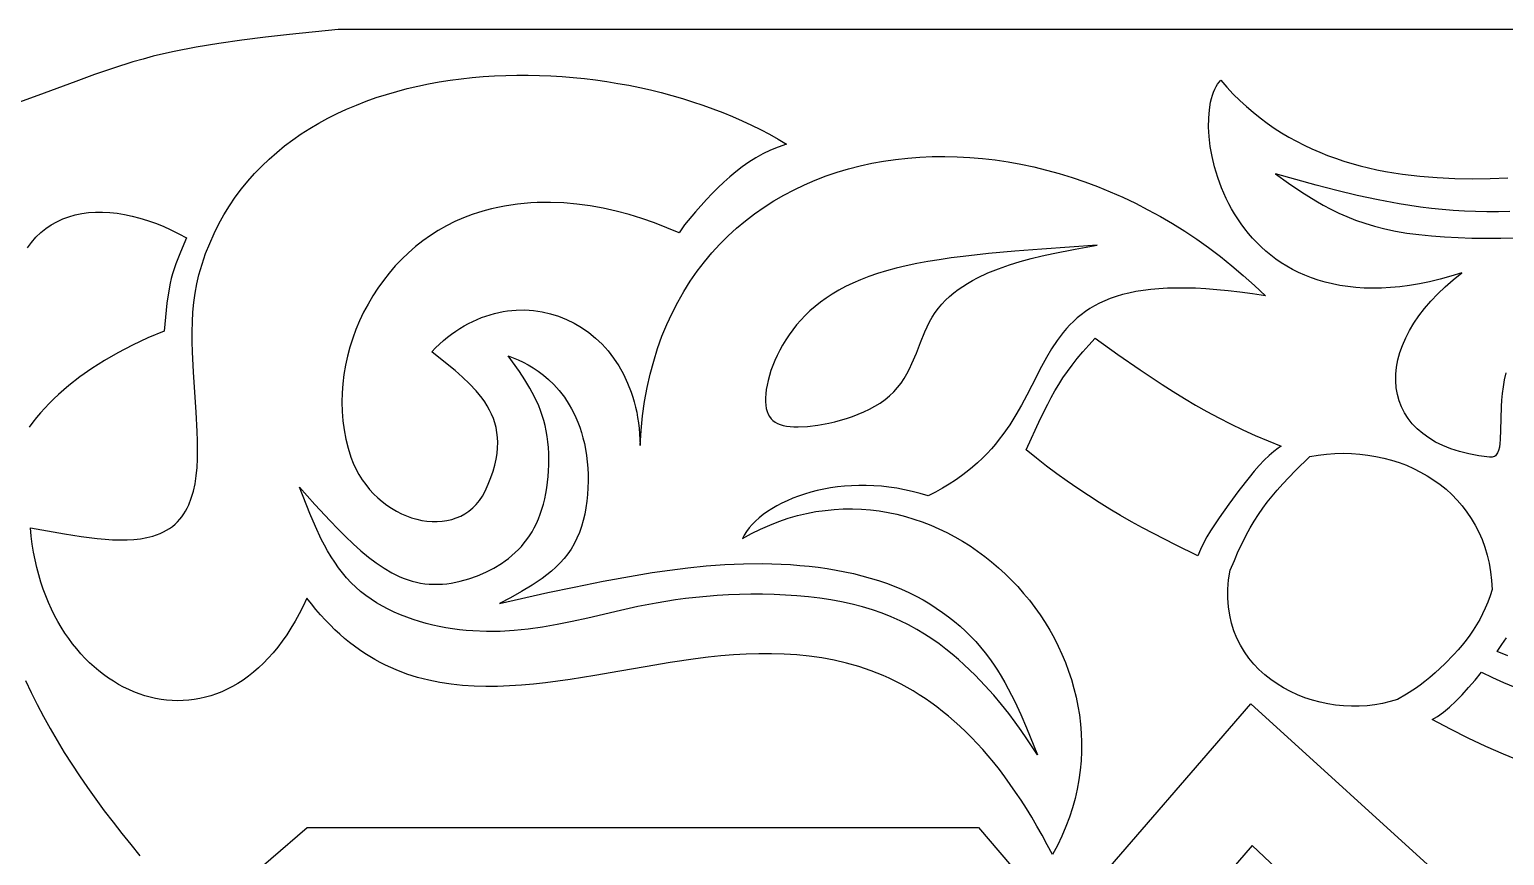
# Model space of a CAD drawing. Extents: x 1205 to 1306, y 664 to 686.
# Drawn here: x 1220.69 to 1237.46, y 676.4 to 685.79 of the extents above; entities that cross this region are included whole.
import ezdxf

# ---------------------------------------------------------------- set-up
doc = ezdxf.new("R2010")
doc.units = 0
doc.layers.add('LAYER_1', color=18, linetype='CONTINUOUS')

msp = doc.modelspace()

# ---------------------------------------------------------------- linework, layer by layer
at = {"layer": 'LAYER_1'}
for points in [[(1255.77, 685.791), (1224.203, 685.791), (1223.65, 685.734), (1223.377, 685.704), (1223.108, 685.67), (1222.845, 685.632), (1222.588, 685.59), (1222.339, 685.541), (1222.218, 685.514), (1222.099, 685.486), (1221.984, 685.455), (1221.87, 685.423), (1221.649, 685.353), (1221.433, 685.279), (1221.22, 685.201), (1220.79, 685.04), (1220.568, 684.96)], [(1237.475, 681.885), (1237.457, 681.806), (1237.444, 681.728), (1237.435, 681.651), (1237.428, 681.575), (1237.423, 681.502), (1237.419, 681.364), (1237.417, 681.238), (1237.413, 681.13), (1237.409, 681.083), (1237.403, 681.041), (1237.394, 681.005), (1237.382, 680.976), (1237.366, 680.953), (1237.357, 680.944), (1237.346, 680.937), (1237.334, 680.932), (1237.321, 680.928), (1237.306, 680.927), (1237.29, 680.928), (1237.169, 680.943), (1237.056, 680.964), (1236.951, 680.991), (1236.852, 681.022), (1236.761, 681.059), (1236.677, 681.1), (1236.6, 681.146), (1236.531, 681.196), (1236.468, 681.25), (1236.413, 681.307), (1236.365, 681.368), (1236.324, 681.433), (1236.29, 681.5), (1236.263, 681.57), (1236.243, 681.642), (1236.231, 681.717), (1236.225, 681.794), (1236.226, 681.872), (1236.235, 681.952), (1236.25, 682.034), (1236.273, 682.116), (1236.302, 682.199), (1236.338, 682.283), (1236.382, 682.367), (1236.432, 682.451), (1236.489, 682.535), (1236.553, 682.619), (1236.624, 682.702), (1236.702, 682.784), (1236.786, 682.865), (1236.878, 682.944), (1236.976, 683.022), (1236.85, 682.984), (1236.728, 682.951), (1236.609, 682.923), (1236.493, 682.899), (1236.381, 682.88), (1236.271, 682.866), (1236.165, 682.856), (1236.061, 682.85), (1235.961, 682.849), (1235.864, 682.851), (1235.77, 682.857), (1235.679, 682.867), (1235.59, 682.88), (1235.505, 682.897), (1235.423, 682.917), (1235.343, 682.94), (1235.266, 682.967), (1235.192, 682.996), (1235.121, 683.028), (1235.052, 683.062), (1234.986, 683.1), (1234.923, 683.139), (1234.862, 683.181), (1234.804, 683.225), (1234.749, 683.271), (1234.696, 683.319), (1234.645, 683.368), (1234.597, 683.419), (1234.552, 683.472), (1234.508, 683.526), (1234.468, 683.581), (1234.429, 683.637), (1234.393, 683.694), (1234.359, 683.752), (1234.327, 683.81), (1234.298, 683.87), (1234.27, 683.929), (1234.245, 683.989), (1234.201, 684.109), (1234.165, 684.228), (1234.137, 684.347), (1234.116, 684.462), (1234.103, 684.574), (1234.098, 684.681), (1234.099, 684.783), (1234.106, 684.878), (1234.12, 684.965), (1234.13, 685.005), (1234.141, 685.043), (1234.153, 685.078), (1234.167, 685.111), (1234.182, 685.141), (1234.198, 685.169), (1234.216, 685.193), (1234.235, 685.214), (1234.306, 685.134), (1234.378, 685.057), (1234.451, 684.984), (1234.527, 684.915), (1234.604, 684.849), (1234.682, 684.786), (1234.763, 684.727), (1234.844, 684.67), (1234.927, 684.617), (1235.011, 684.567), (1235.097, 684.52), (1235.183, 684.475), (1235.271, 684.434), (1235.36, 684.395), (1235.45, 684.359), (1235.541, 684.326), (1235.634, 684.295), (1235.727, 684.267), (1235.82, 684.241), (1235.915, 684.218), (1236.011, 684.196), (1236.107, 684.177), (1236.204, 684.16), (1236.301, 684.146), (1236.497, 684.122), (1236.696, 684.106), (1236.895, 684.096), (1237.096, 684.094), (1237.297, 684.096), (1237.499, 684.105)], [(1237.521, 683.72), (1237.391, 683.718), (1237.261, 683.719), (1237.133, 683.722), (1237.006, 683.726), (1236.879, 683.734), (1236.754, 683.744), (1236.63, 683.756), (1236.507, 683.771), (1236.385, 683.789), (1236.264, 683.808), (1236.025, 683.853), (1235.788, 683.904), (1235.554, 683.961), (1235.321, 684.021), (1234.859, 684.149), (1235.006, 684.044), (1235.157, 683.94), (1235.235, 683.89), (1235.316, 683.841), (1235.399, 683.794), (1235.485, 683.748), (1235.576, 683.704), (1235.67, 683.663), (1235.769, 683.624), (1235.873, 683.588), (1235.983, 683.555), (1236.099, 683.525), (1236.221, 683.499), (1236.35, 683.476), (1236.486, 683.458), (1236.63, 683.443), (1236.779, 683.432), (1236.933, 683.424), (1237.091, 683.419), (1237.253, 683.418), (1237.418, 683.418), (1237.584, 683.421)], [(1220.669, 683.307), (1220.716, 683.37), (1220.767, 683.428), (1220.821, 683.481), (1220.879, 683.527), (1220.94, 683.569), (1221.004, 683.605), (1221.071, 683.636), (1221.141, 683.661), (1221.213, 683.682), (1221.288, 683.697), (1221.365, 683.708), (1221.444, 683.713), (1221.524, 683.714), (1221.606, 683.71), (1221.69, 683.701), (1221.775, 683.687), (1221.861, 683.669), (1221.948, 683.647), (1222.036, 683.62), (1222.124, 683.588), (1222.213, 683.553), (1222.302, 683.513), (1222.391, 683.469), (1222.479, 683.421), (1222.409, 683.26), (1222.357, 683.128), (1222.319, 683.013), (1222.304, 682.959), (1222.292, 682.906), (1222.272, 682.798), (1222.256, 682.677), (1222.223, 682.362), (1222.038, 682.283), (1221.863, 682.201), (1221.699, 682.115), (1221.545, 682.026), (1221.401, 681.935), (1221.266, 681.84), (1221.141, 681.742), (1221.082, 681.692), (1221.025, 681.641), (1220.97, 681.59), (1220.918, 681.538), (1220.867, 681.486), (1220.82, 681.432), (1220.774, 681.378), (1220.73, 681.324), (1220.689, 681.269)], [(1237.377, 678.717), (1237.432, 678.797), (1237.483, 678.875)], [(1237.5, 678.668), (1237.377, 678.717)], [(1237.644, 677.471), (1237.448, 677.55), (1237.25, 677.636), (1237.049, 677.731), (1236.846, 677.833), (1236.64, 677.943), (1236.701, 677.98), (1236.766, 678.027), (1236.835, 678.085), (1236.906, 678.152), (1236.979, 678.226), (1237.053, 678.307), (1237.128, 678.393), (1237.201, 678.482), (1237.325, 678.424), (1237.451, 678.367), (1237.578, 678.313)], [(1220.649, 678.387), (1220.713, 678.251), (1220.78, 678.114), (1220.852, 677.978), (1220.928, 677.842), (1221.007, 677.706), (1221.089, 677.571), (1221.174, 677.436), (1221.263, 677.303), (1221.354, 677.17), (1221.448, 677.038), (1221.544, 676.907), (1221.643, 676.777), (1221.743, 676.649), (1221.845, 676.522), (1221.949, 676.396)]]:
    msp.add_lwpolyline(points, dxfattribs=at)
for points in [[(1228.797, 680.001), (1228.901, 680.058), (1229.004, 680.11), (1229.109, 680.156), (1229.213, 680.197), (1229.318, 680.233), (1229.423, 680.263), (1229.527, 680.288), (1229.632, 680.308), (1229.737, 680.323), (1229.841, 680.334), (1229.944, 680.339), (1230.048, 680.34), (1230.15, 680.336), (1230.252, 680.328), (1230.353, 680.316), (1230.453, 680.299), (1230.553, 680.278), (1230.651, 680.253), (1230.748, 680.224), (1230.843, 680.191), (1230.938, 680.154), (1231.031, 680.114), (1231.122, 680.07), (1231.212, 680.022), (1231.299, 679.972), (1231.385, 679.918), (1231.469, 679.86), (1231.552, 679.8), (1231.631, 679.737), (1231.709, 679.671), (1231.784, 679.602), (1231.857, 679.53), (1231.927, 679.456), (1231.995, 679.379), (1232.06, 679.3), (1232.122, 679.218), (1232.181, 679.135), (1232.238, 679.049), (1232.291, 678.961), (1232.341, 678.872), (1232.387, 678.78), (1232.43, 678.687), (1232.47, 678.592), (1232.506, 678.496), (1232.538, 678.398), (1232.567, 678.299), (1232.592, 678.199), (1232.612, 678.098), (1232.629, 677.996), (1232.641, 677.893), (1232.65, 677.789), (1232.653, 677.684), (1232.653, 677.579), (1232.647, 677.473), (1232.638, 677.367), (1232.623, 677.26), (1232.603, 677.153), (1232.579, 677.046), (1232.549, 676.939), (1232.515, 676.833), (1232.475, 676.726), (1232.43, 676.619), (1232.379, 676.513), (1232.323, 676.408), (1232.264, 676.52), (1232.206, 676.628), (1232.146, 676.733), (1232.086, 676.834), (1232.026, 676.933), (1231.966, 677.027), (1231.904, 677.119), (1231.843, 677.207), (1231.781, 677.293), (1231.719, 677.375), (1231.656, 677.454), (1231.593, 677.53), (1231.529, 677.603), (1231.465, 677.673), (1231.401, 677.741), (1231.336, 677.805), (1231.271, 677.867), (1231.206, 677.926), (1231.14, 677.983), (1231.074, 678.037), (1231.008, 678.088), (1230.941, 678.137), (1230.874, 678.183), (1230.807, 678.227), (1230.74, 678.269), (1230.672, 678.309), (1230.604, 678.346), (1230.536, 678.381), (1230.467, 678.413), (1230.399, 678.444), (1230.26, 678.499), (1230.121, 678.547), (1229.981, 678.587), (1229.841, 678.619), (1229.7, 678.646), (1229.558, 678.666), (1229.415, 678.68), (1229.273, 678.689), (1229.129, 678.693), (1228.986, 678.693), (1228.842, 678.688), (1228.698, 678.679), (1228.554, 678.667), (1228.41, 678.652), (1228.266, 678.634), (1227.978, 678.592), (1227.691, 678.545), (1227.405, 678.495), (1227.121, 678.446), (1226.839, 678.401), (1226.7, 678.381), (1226.561, 678.363), (1226.423, 678.347), (1226.286, 678.335), (1226.15, 678.326), (1226.015, 678.321), (1225.881, 678.32), (1225.748, 678.323), (1225.617, 678.332), (1225.487, 678.345), (1225.359, 678.365), (1225.232, 678.391), (1225.106, 678.423), (1224.982, 678.462), (1224.86, 678.509), (1224.739, 678.563), (1224.68, 678.594), (1224.621, 678.626), (1224.562, 678.661), (1224.504, 678.697), (1224.446, 678.736), (1224.389, 678.777), (1224.332, 678.821), (1224.276, 678.867), (1224.22, 678.915), (1224.165, 678.966), (1224.111, 679.02), (1224.057, 679.076), (1224.003, 679.134), (1223.95, 679.195), (1223.898, 679.26), (1223.846, 679.326), (1223.804, 679.234), (1223.759, 679.146), (1223.713, 679.062), (1223.666, 678.982), (1223.617, 678.906), (1223.567, 678.834), (1223.515, 678.766), (1223.462, 678.701), (1223.408, 678.641), (1223.353, 678.584), (1223.297, 678.531), (1223.24, 678.481), (1223.182, 678.436), (1223.123, 678.393), (1223.063, 678.355), (1223.003, 678.32), (1222.942, 678.289), (1222.881, 678.261), (1222.819, 678.236), (1222.756, 678.215), (1222.694, 678.197), (1222.631, 678.183), (1222.567, 678.172), (1222.504, 678.164), (1222.441, 678.16), (1222.378, 678.158), (1222.315, 678.16), (1222.252, 678.165), (1222.189, 678.173), (1222.126, 678.184), (1222.064, 678.198), (1222.003, 678.215), (1221.942, 678.235), (1221.881, 678.258), (1221.822, 678.284), (1221.763, 678.313), (1221.705, 678.344), (1221.647, 678.379), (1221.591, 678.416), (1221.536, 678.455), (1221.481, 678.498), (1221.428, 678.543), (1221.377, 678.59), (1221.326, 678.64), (1221.277, 678.693), (1221.23, 678.748), (1221.184, 678.806), (1221.139, 678.866), (1221.096, 678.928), (1221.055, 678.993), (1221.016, 679.06), (1220.979, 679.129), (1220.943, 679.201), (1220.91, 679.274), (1220.879, 679.35), (1220.85, 679.428), (1220.823, 679.508), (1220.799, 679.59), (1220.777, 679.674), (1220.757, 679.761), (1220.74, 679.849), (1220.725, 679.939), (1220.714, 680.031), (1220.705, 680.124), (1221.092, 680.054), (1221.281, 680.024), (1221.463, 680.002), (1221.552, 679.994), (1221.638, 679.989), (1221.722, 679.987), (1221.803, 679.988), (1221.881, 679.992), (1221.955, 680), (1222.027, 680.013), (1222.094, 680.03), (1222.137, 680.044), (1222.178, 680.06), (1222.216, 680.077), (1222.252, 680.097), (1222.286, 680.118), (1222.318, 680.141), (1222.348, 680.166), (1222.376, 680.193), (1222.401, 680.221), (1222.425, 680.251), (1222.448, 680.282), (1222.468, 680.315), (1222.487, 680.349), (1222.504, 680.385), (1222.533, 680.46), (1222.557, 680.541), (1222.575, 680.626), (1222.589, 680.716), (1222.598, 680.81), (1222.603, 680.907), (1222.605, 681.008), (1222.604, 681.112), (1222.601, 681.219), (1222.589, 681.439), (1222.573, 681.665), (1222.558, 681.895), (1222.546, 682.125), (1222.543, 682.24), (1222.542, 682.354), (1222.545, 682.467), (1222.551, 682.578), (1222.56, 682.687), (1222.575, 682.794), (1222.594, 682.898), (1222.618, 683), (1222.655, 683.123), (1222.696, 683.243), (1222.742, 683.359), (1222.792, 683.472), (1222.846, 683.58), (1222.904, 683.685), (1222.966, 683.786), (1223.032, 683.884), (1223.102, 683.978), (1223.176, 684.068), (1223.253, 684.155), (1223.333, 684.238), (1223.417, 684.318), (1223.504, 684.394), (1223.594, 684.467), (1223.687, 684.537), (1223.782, 684.603), (1223.881, 684.666), (1223.982, 684.726), (1224.085, 684.782), (1224.191, 684.835), (1224.299, 684.885), (1224.409, 684.932), (1224.521, 684.975), (1224.635, 685.016), (1224.751, 685.053), (1224.868, 685.087), (1224.987, 685.119), (1225.107, 685.147), (1225.229, 685.172), (1225.352, 685.194), (1225.476, 685.214), (1225.6, 685.231), (1225.726, 685.244), (1225.852, 685.255), (1225.979, 685.263), (1226.107, 685.269), (1226.234, 685.272), (1226.362, 685.272), (1226.491, 685.269), (1226.619, 685.264), (1226.747, 685.256), (1226.875, 685.245), (1227.002, 685.232), (1227.129, 685.217), (1227.255, 685.199), (1227.381, 685.178), (1227.506, 685.156), (1227.63, 685.13), (1227.753, 685.103), (1227.875, 685.073), (1227.995, 685.041), (1228.115, 685.006), (1228.232, 684.97), (1228.348, 684.931), (1228.463, 684.89), (1228.575, 684.846), (1228.685, 684.801), (1228.794, 684.754), (1228.9, 684.704), (1229.004, 684.653), (1229.105, 684.599), (1229.204, 684.544), (1229.3, 684.487), (1229.206, 684.454), (1229.117, 684.417), (1229.031, 684.376), (1228.95, 684.331), (1228.871, 684.282), (1228.796, 684.23), (1228.723, 684.174), (1228.653, 684.116), (1228.585, 684.055), (1228.519, 683.991), (1228.454, 683.926), (1228.391, 683.858), (1228.265, 683.717), (1228.141, 683.57), (1228.077, 683.477), (1227.938, 683.537), (1227.797, 683.592), (1227.654, 683.643), (1227.509, 683.687), (1227.363, 683.726), (1227.215, 683.759), (1227.066, 683.786), (1226.916, 683.806), (1226.766, 683.819), (1226.616, 683.824), (1226.466, 683.822), (1226.391, 683.818), (1226.316, 683.812), (1226.241, 683.804), (1226.167, 683.794), (1226.093, 683.782), (1226.019, 683.768), (1225.945, 683.751), (1225.872, 683.732), (1225.799, 683.711), (1225.726, 683.688), (1225.626, 683.65), (1225.528, 683.608), (1225.433, 683.56), (1225.341, 683.507), (1225.251, 683.45), (1225.165, 683.389), (1225.081, 683.323), (1225.001, 683.253), (1224.925, 683.179), (1224.852, 683.102), (1224.782, 683.021), (1224.716, 682.937), (1224.654, 682.85), (1224.596, 682.761), (1224.542, 682.669), (1224.492, 682.575), (1224.446, 682.478), (1224.404, 682.38), (1224.368, 682.28), (1224.335, 682.179), (1224.308, 682.076), (1224.285, 681.973), (1224.267, 681.868), (1224.254, 681.763), (1224.247, 681.658), (1224.245, 681.552), (1224.248, 681.447), (1224.256, 681.342), (1224.27, 681.237), (1224.29, 681.133), (1224.316, 681.03), (1224.348, 680.928), (1224.374, 680.86), (1224.404, 680.794), (1224.438, 680.731), (1224.475, 680.671), (1224.516, 680.615), (1224.559, 680.561), (1224.605, 680.511), (1224.653, 680.465), (1224.704, 680.422), (1224.756, 680.382), (1224.81, 680.346), (1224.865, 680.314), (1224.922, 680.285), (1224.979, 680.26), (1225.037, 680.239), (1225.096, 680.222), (1225.154, 680.209), (1225.212, 680.2), (1225.27, 680.196), (1225.328, 680.195), (1225.384, 680.199), (1225.439, 680.207), (1225.493, 680.219), (1225.545, 680.236), (1225.595, 680.257), (1225.643, 680.284), (1225.689, 680.314), (1225.732, 680.35), (1225.772, 680.39), (1225.809, 680.436), (1225.842, 680.486), (1225.872, 680.541), (1225.908, 680.619), (1225.938, 680.695), (1225.963, 680.768), (1225.983, 680.838), (1225.998, 680.906), (1226.008, 680.971), (1226.014, 681.034), (1226.016, 681.095), (1226.013, 681.153), (1226.007, 681.21), (1225.997, 681.264), (1225.984, 681.317), (1225.967, 681.368), (1225.947, 681.417), (1225.924, 681.464), (1225.898, 681.511), (1225.87, 681.555), (1225.839, 681.599), (1225.806, 681.641), (1225.772, 681.682), (1225.697, 681.762), (1225.616, 681.838), (1225.531, 681.912), (1225.443, 681.984), (1225.266, 682.127), (1225.31, 682.172), (1225.354, 682.214), (1225.4, 682.254), (1225.446, 682.292), (1225.492, 682.327), (1225.539, 682.361), (1225.587, 682.392), (1225.635, 682.421), (1225.683, 682.447), (1225.732, 682.472), (1225.781, 682.494), (1225.83, 682.514), (1225.88, 682.532), (1225.929, 682.548), (1225.979, 682.562), (1226.028, 682.574), (1226.078, 682.583), (1226.128, 682.591), (1226.227, 682.6), (1226.326, 682.602), (1226.424, 682.595), (1226.52, 682.581), (1226.615, 682.559), (1226.707, 682.531), (1226.798, 682.495), (1226.885, 682.452), (1226.97, 682.402), (1227.051, 682.345), (1227.128, 682.282), (1227.202, 682.212), (1227.27, 682.136), (1227.334, 682.053), (1227.393, 681.965), (1227.446, 681.871), (1227.493, 681.771), (1227.534, 681.666), (1227.553, 681.611), (1227.569, 681.555), (1227.584, 681.498), (1227.596, 681.439), (1227.607, 681.379), (1227.617, 681.318), (1227.624, 681.255), (1227.629, 681.192), (1227.632, 681.127), (1227.634, 681.061), (1227.645, 681.232), (1227.663, 681.398), (1227.686, 681.56), (1227.715, 681.718), (1227.749, 681.871), (1227.789, 682.019), (1227.834, 682.163), (1227.883, 682.302), (1227.938, 682.437), (1227.998, 682.567), (1228.063, 682.692), (1228.132, 682.813), (1228.205, 682.929), (1228.283, 683.041), (1228.365, 683.148), (1228.451, 683.251), (1228.541, 683.349), (1228.634, 683.443), (1228.732, 683.532), (1228.833, 683.616), (1228.937, 683.696), (1229.044, 683.771), (1229.155, 683.841), (1229.268, 683.907), (1229.385, 683.969), (1229.504, 684.025), (1229.626, 684.078), (1229.75, 684.125), (1229.876, 684.168), (1230.005, 684.206), (1230.136, 684.24), (1230.268, 684.269), (1230.403, 684.294), (1230.539, 684.314), (1230.677, 684.329), (1230.816, 684.34), (1230.956, 684.346), (1231.098, 684.348), (1231.24, 684.344), (1231.384, 684.337), (1231.528, 684.324), (1231.672, 684.307), (1231.817, 684.286), (1231.963, 684.26), (1232.109, 684.229), (1232.255, 684.193), (1232.4, 684.153), (1232.546, 684.108), (1232.691, 684.059), (1232.836, 684.005), (1232.98, 683.946), (1233.124, 683.883), (1233.267, 683.815), (1233.408, 683.742), (1233.549, 683.665), (1233.688, 683.583), (1233.826, 683.497), (1233.963, 683.406), (1234.098, 683.31), (1234.231, 683.209), (1234.362, 683.104), (1234.491, 682.994), (1234.618, 682.88), (1234.743, 682.761), (1234.595, 682.784), (1234.454, 682.803), (1234.319, 682.819), (1234.19, 682.832), (1234.067, 682.841), (1233.949, 682.848), (1233.837, 682.851), (1233.73, 682.851), (1233.629, 682.849), (1233.532, 682.843), (1233.44, 682.835), (1233.353, 682.824), (1233.27, 682.81), (1233.192, 682.794), (1233.117, 682.776), (1233.047, 682.755), (1232.98, 682.732), (1232.917, 682.706), (1232.857, 682.678), (1232.801, 682.649), (1232.747, 682.617), (1232.697, 682.584), (1232.649, 682.548), (1232.604, 682.511), (1232.561, 682.472), (1232.52, 682.432), (1232.482, 682.39), (1232.445, 682.346), (1232.377, 682.256), (1232.313, 682.16), (1232.254, 682.06), (1232.198, 681.957), (1232.087, 681.742), (1232.03, 681.632), (1231.97, 681.52), (1231.906, 681.409), (1231.836, 681.297), (1231.759, 681.186), (1231.718, 681.132), (1231.674, 681.077), (1231.628, 681.023), (1231.579, 680.97), (1231.527, 680.917), (1231.472, 680.865), (1231.415, 680.814), (1231.354, 680.764), (1231.289, 680.715), (1231.221, 680.667), (1231.149, 680.62), (1231.073, 680.574), (1230.992, 680.53), (1230.908, 680.487), (1230.819, 680.514), (1230.729, 680.538), (1230.641, 680.558), (1230.552, 680.575), (1230.464, 680.587), (1230.377, 680.597), (1230.291, 680.603), (1230.206, 680.606), (1230.122, 680.606), (1230.039, 680.603), (1229.957, 680.597), (1229.877, 680.589), (1229.799, 680.578), (1229.722, 680.564), (1229.647, 680.547), (1229.574, 680.529), (1229.504, 680.508), (1229.436, 680.485), (1229.37, 680.46), (1229.307, 680.433), (1229.246, 680.405), (1229.188, 680.374), (1229.134, 680.342), (1229.082, 680.309), (1229.034, 680.274), (1228.989, 680.238), (1228.947, 680.201), (1228.909, 680.162), (1228.875, 680.123), (1228.845, 680.083), (1228.819, 680.042)], [(1229.063, 681.518), (1229.069, 681.481), (1229.078, 681.447), (1229.09, 681.417), (1229.106, 681.39), (1229.124, 681.365), (1229.145, 681.344), (1229.17, 681.326), (1229.197, 681.31), (1229.228, 681.298), (1229.262, 681.288), (1229.3, 681.28), (1229.34, 681.275), (1229.384, 681.273), (1229.432, 681.272), (1229.536, 681.278), (1229.654, 681.293), (1229.781, 681.316), (1229.847, 681.331), (1229.914, 681.348), (1229.981, 681.368), (1230.048, 681.391), (1230.114, 681.416), (1230.179, 681.444), (1230.243, 681.474), (1230.304, 681.507), (1230.363, 681.543), (1230.419, 681.582), (1230.471, 681.624), (1230.518, 681.669), (1230.562, 681.718), (1230.601, 681.768), (1230.636, 681.822), (1230.668, 681.877), (1230.698, 681.934), (1230.725, 681.992), (1230.775, 682.112), (1230.823, 682.232), (1230.871, 682.351), (1230.897, 682.409), (1230.925, 682.465), (1230.956, 682.52), (1230.989, 682.572), (1231.025, 682.621), (1231.065, 682.669), (1231.107, 682.713), (1231.153, 682.756), (1231.2, 682.796), (1231.25, 682.834), (1231.303, 682.87), (1231.357, 682.904), (1231.413, 682.936), (1231.47, 682.966), (1231.588, 683.022), (1231.71, 683.071), (1231.833, 683.115), (1231.957, 683.153), (1232.081, 683.187), (1232.206, 683.218), (1232.33, 683.245), (1232.579, 683.294), (1232.829, 683.337), (1232.2, 683.294), (1231.893, 683.27), (1231.595, 683.243), (1231.308, 683.211), (1231.17, 683.193), (1231.036, 683.173), (1230.906, 683.152), (1230.781, 683.129), (1230.661, 683.103), (1230.546, 683.076), (1230.437, 683.047), (1230.333, 683.015), (1230.235, 682.981), (1230.142, 682.945), (1230.054, 682.907), (1229.971, 682.867), (1229.893, 682.825), (1229.819, 682.782), (1229.749, 682.736), (1229.684, 682.689), (1229.623, 682.641), (1229.565, 682.591), (1229.511, 682.539), (1229.461, 682.486), (1229.414, 682.431), (1229.37, 682.376), (1229.328, 682.319), (1229.29, 682.261), (1229.255, 682.203), (1229.222, 682.144), (1229.193, 682.085), (1229.166, 682.027), (1229.143, 681.969), (1229.122, 681.912), (1229.104, 681.855), (1229.09, 681.801), (1229.078, 681.748), (1229.069, 681.697), (1229.063, 681.648), (1229.06, 681.602), (1229.06, 681.558)], [(1234.042, 679.957), (1234.005, 679.879), (1233.976, 679.807), (1233.722, 679.93), (1233.47, 680.058), (1233.345, 680.125), (1233.221, 680.194), (1233.097, 680.265), (1232.974, 680.338), (1232.852, 680.413), (1232.731, 680.491), (1232.611, 680.571), (1232.491, 680.654), (1232.373, 680.739), (1232.255, 680.827), (1232.139, 680.918), (1232.024, 681.012), (1232.188, 681.369), (1232.268, 681.529), (1232.309, 681.606), (1232.351, 681.681), (1232.395, 681.755), (1232.442, 681.828), (1232.493, 681.902), (1232.546, 681.975), (1232.604, 682.049), (1232.667, 682.124), (1232.735, 682.201), (1232.809, 682.279), (1233.067, 682.095), (1233.319, 681.92), (1233.569, 681.754), (1233.695, 681.674), (1233.822, 681.596), (1233.95, 681.52), (1234.079, 681.447), (1234.212, 681.376), (1234.347, 681.307), (1234.485, 681.24), (1234.627, 681.175), (1234.773, 681.112), (1234.924, 681.052), (1234.889, 681.03), (1234.837, 680.992), (1234.784, 680.946), (1234.729, 680.892), (1234.673, 680.832), (1234.616, 680.767), (1234.559, 680.697), (1234.442, 680.548), (1234.326, 680.393), (1234.217, 680.239), (1234.12, 680.091), (1234.078, 680.022)], [(1232.151, 677.542), (1232.031, 677.725), (1231.967, 677.819), (1231.899, 677.914), (1231.825, 678.012), (1231.744, 678.114), (1231.655, 678.221), (1231.555, 678.332), (1231.443, 678.448), (1231.32, 678.567), (1231.253, 678.627), (1231.183, 678.687), (1231.11, 678.746), (1231.033, 678.804), (1230.952, 678.861), (1230.867, 678.916), (1230.779, 678.969), (1230.687, 679.02), (1230.591, 679.068), (1230.49, 679.113), (1230.386, 679.154), (1230.277, 679.192), (1230.163, 679.226), (1230.046, 679.256), (1229.926, 679.282), (1229.802, 679.305), (1229.676, 679.324), (1229.548, 679.339), (1229.418, 679.351), (1229.288, 679.36), (1229.157, 679.366), (1229.026, 679.369), (1228.895, 679.37), (1228.766, 679.367), (1228.638, 679.362), (1228.512, 679.355), (1228.388, 679.345), (1228.267, 679.333), (1228.15, 679.32), (1228.036, 679.304), (1227.817, 679.268), (1227.609, 679.228), (1227.411, 679.185), (1227.04, 679.098), (1226.864, 679.058), (1226.693, 679.023), (1226.526, 678.993), (1226.363, 678.971), (1226.202, 678.955), (1226.043, 678.946), (1225.887, 678.945), (1225.733, 678.952), (1225.656, 678.958), (1225.58, 678.966), (1225.504, 678.976), (1225.428, 678.988), (1225.352, 679.003), (1225.277, 679.019), (1225.202, 679.038), (1225.127, 679.059), (1225.054, 679.082), (1224.982, 679.107), (1224.91, 679.135), (1224.84, 679.166), (1224.772, 679.198), (1224.705, 679.233), (1224.64, 679.271), (1224.578, 679.312), (1224.517, 679.355), (1224.458, 679.4), (1224.403, 679.449), (1224.349, 679.5), (1224.299, 679.554), (1224.251, 679.611), (1224.206, 679.67), (1224.163, 679.732), (1224.122, 679.795), (1224.083, 679.861), (1224.046, 679.928), (1224.01, 679.997), (1223.943, 680.139), (1223.881, 680.286), (1223.762, 680.585), (1223.937, 680.391), (1224.112, 680.202), (1224.199, 680.112), (1224.286, 680.024), (1224.374, 679.942), (1224.461, 679.864), (1224.549, 679.791), (1224.636, 679.725), (1224.725, 679.665), (1224.814, 679.613), (1224.859, 679.59), (1224.905, 679.568), (1224.951, 679.549), (1224.997, 679.533), (1225.044, 679.518), (1225.091, 679.506), (1225.139, 679.496), (1225.188, 679.489), (1225.237, 679.484), (1225.287, 679.482), (1225.337, 679.482), (1225.387, 679.485), (1225.438, 679.489), (1225.488, 679.496), (1225.539, 679.505), (1225.589, 679.516), (1225.689, 679.544), (1225.787, 679.579), (1225.882, 679.62), (1225.973, 679.667), (1226.059, 679.719), (1226.1, 679.748), (1226.14, 679.777), (1226.178, 679.809), (1226.215, 679.842), (1226.251, 679.877), (1226.285, 679.913), (1226.318, 679.952), (1226.349, 679.992), (1226.378, 680.034), (1226.406, 680.079), (1226.432, 680.126), (1226.456, 680.174), (1226.478, 680.226), (1226.499, 680.279), (1226.518, 680.335), (1226.535, 680.394), (1226.55, 680.454), (1226.563, 680.515), (1226.574, 680.579), (1226.583, 680.643), (1226.589, 680.708), (1226.594, 680.774), (1226.597, 680.84), (1226.598, 680.906), (1226.596, 680.971), (1226.592, 681.037), (1226.586, 681.101), (1226.578, 681.164), (1226.568, 681.226), (1226.555, 681.287), (1226.54, 681.345), (1226.523, 681.402), (1226.504, 681.458), (1226.482, 681.511), (1226.435, 681.615), (1226.382, 681.713), (1226.324, 681.808), (1226.262, 681.9), (1226.134, 682.08), (1226.247, 682.033), (1226.304, 682.007), (1226.361, 681.978), (1226.419, 681.944), (1226.477, 681.906), (1226.536, 681.862), (1226.595, 681.812), (1226.655, 681.753), (1226.715, 681.685), (1226.774, 681.609), (1226.829, 681.524), (1226.856, 681.478), (1226.881, 681.429), (1226.905, 681.378), (1226.927, 681.325), (1226.948, 681.268), (1226.968, 681.21), (1226.985, 681.148), (1227.001, 681.084), (1227.014, 681.017), (1227.025, 680.948), (1227.033, 680.876), (1227.04, 680.803), (1227.043, 680.729), (1227.044, 680.654), (1227.042, 680.579), (1227.038, 680.503), (1227.03, 680.428), (1227.019, 680.353), (1227.005, 680.28), (1226.988, 680.208), (1226.968, 680.138), (1226.944, 680.07), (1226.916, 680.005), (1226.885, 679.942), (1226.85, 679.883), (1226.812, 679.828), (1226.77, 679.775), (1226.726, 679.725), (1226.678, 679.677), (1226.628, 679.632), (1226.576, 679.589), (1226.521, 679.548), (1226.465, 679.509), (1226.407, 679.471), (1226.287, 679.399), (1226.163, 679.33), (1226.038, 679.263), (1226.586, 679.387), (1226.885, 679.451), (1227.214, 679.516), (1227.578, 679.583), (1227.771, 679.615), (1227.972, 679.644), (1228.177, 679.67), (1228.386, 679.691), (1228.598, 679.707), (1228.812, 679.716), (1229.026, 679.718), (1229.132, 679.716), (1229.239, 679.712), (1229.345, 679.706), (1229.45, 679.697), (1229.555, 679.687), (1229.658, 679.675), (1229.761, 679.66), (1229.862, 679.643), (1229.962, 679.624), (1230.06, 679.603), (1230.156, 679.579), (1230.251, 679.553), (1230.344, 679.525), (1230.434, 679.494), (1230.522, 679.46), (1230.608, 679.425), (1230.691, 679.387), (1230.772, 679.346), (1230.851, 679.304), (1230.927, 679.259), (1231.001, 679.212), (1231.072, 679.163), (1231.141, 679.113), (1231.208, 679.06), (1231.272, 679.005), (1231.334, 678.948), (1231.393, 678.89), (1231.45, 678.83), (1231.504, 678.768), (1231.556, 678.704), (1231.605, 678.639), (1231.652, 678.573), (1231.697, 678.505), (1231.74, 678.436), (1231.781, 678.366), (1231.82, 678.294), (1231.894, 678.148), (1231.962, 678), (1232.027, 677.849)], [(1235.247, 680.935), (1235.343, 680.951), (1235.439, 680.962), (1235.534, 680.969), (1235.629, 680.972), (1235.723, 680.969), (1235.816, 680.963), (1235.908, 680.952), (1235.999, 680.937), (1236.089, 680.918), (1236.176, 680.894), (1236.262, 680.866), (1236.346, 680.835), (1236.427, 680.799), (1236.507, 680.759), (1236.583, 680.716), (1236.657, 680.668), (1236.728, 680.617), (1236.796, 680.562), (1236.861, 680.503), (1236.922, 680.44), (1236.979, 680.374), (1237.033, 680.304), (1237.083, 680.231), (1237.128, 680.155), (1237.169, 680.074), (1237.206, 679.991), (1237.238, 679.904), (1237.265, 679.814), (1237.287, 679.721), (1237.303, 679.625), (1237.315, 679.525), (1237.32, 679.423), (1237.297, 679.35), (1237.271, 679.28), (1237.243, 679.212), (1237.212, 679.146), (1237.179, 679.083), (1237.144, 679.021), (1237.106, 678.961), (1237.067, 678.903), (1237.025, 678.846), (1236.98, 678.791), (1236.934, 678.736), (1236.886, 678.682), (1236.783, 678.577), (1236.672, 678.474), (1236.614, 678.423), (1236.557, 678.377), (1236.502, 678.336), (1236.449, 678.299), (1236.346, 678.233), (1236.246, 678.173), (1236.161, 678.148), (1236.075, 678.127), (1235.988, 678.112), (1235.899, 678.101), (1235.81, 678.096), (1235.72, 678.095), (1235.63, 678.1), (1235.541, 678.109), (1235.452, 678.123), (1235.364, 678.141), (1235.277, 678.164), (1235.192, 678.192), (1235.109, 678.225), (1235.029, 678.262), (1234.95, 678.303), (1234.875, 678.349), (1234.803, 678.399), (1234.735, 678.454), (1234.67, 678.512), (1234.61, 678.575), (1234.555, 678.643), (1234.504, 678.714), (1234.459, 678.789), (1234.419, 678.869), (1234.385, 678.952), (1234.358, 679.039), (1234.337, 679.131), (1234.323, 679.226), (1234.316, 679.324), (1234.317, 679.427), (1234.325, 679.533), (1234.342, 679.643), (1234.39, 679.754), (1234.435, 679.857), (1234.481, 679.952), (1234.525, 680.041), (1234.57, 680.123), (1234.616, 680.201), (1234.663, 680.275), (1234.712, 680.346), (1234.764, 680.416), (1234.819, 680.485), (1234.878, 680.553), (1234.941, 680.624), (1235.082, 680.771)], [(1247.071, 673.783), (1246.046, 672.865), (1238.451, 672.865), (1234.591, 676.512), (1233.351, 675.073), (1232.665, 675.909), (1234.576, 678.122), (1239.011, 674.089), (1245.71, 674.081), (1246.245, 674.531)], [(1231.48, 676.717), (1234.591, 673.07), (1236.221, 674.507), (1237.109, 673.631), (1234.576, 671.46), (1231.015, 675.501), (1224.284, 675.501), (1223.912, 675.133), (1223.025, 676.005), (1223.851, 676.717)]]:
    msp.add_lwpolyline(points, close=True, dxfattribs=at)

doc.saveas('drawing.dxf')
